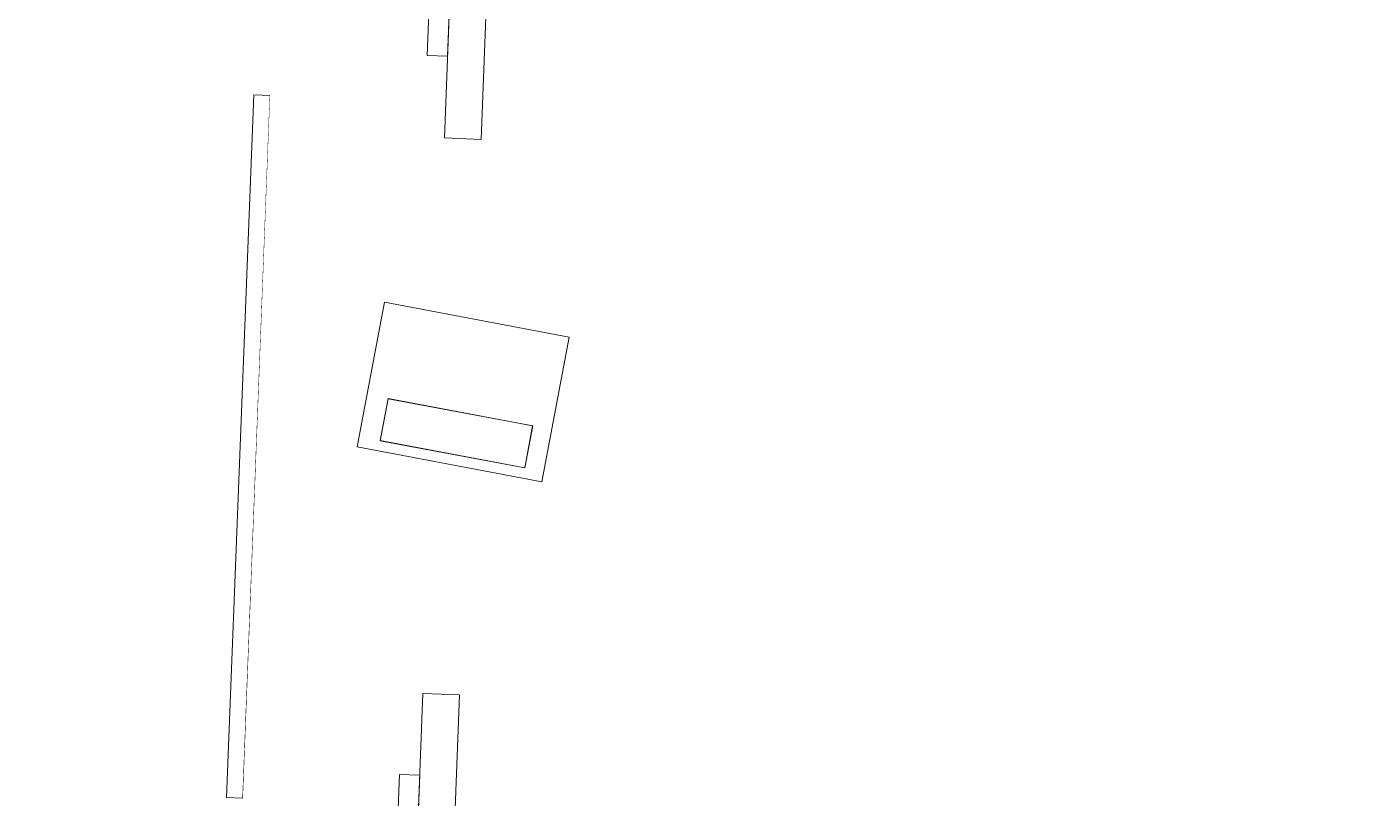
# Model space of a CAD drawing. Header units: millimetres. Extents: x 17924 to 83548, y -4690 to 56252.
# Drawn here: x 68599 to 70242, y 40383 to 41326 of the extents above; entities that cross this region are included whole.
import ezdxf

# ---------------------------------------------------------------- set-up
doc = ezdxf.new("R2010")
doc.units = ezdxf.units.MM
doc.header["$MEASUREMENT"] = 0
for name, color, linetype, lineweight in [('FURN-FILE', 211, 'Continuous', 0), ('FURN-STOR', 213, 'Continuous', 0), ('FURN-WKST', 42, 'Continuous', 13), ('FURN-WKST-SCRN', 92, 'Continuous', 13)]:
    doc.layers.add(name, color=color, linetype=linetype, lineweight=lineweight)

# ---------------------------------------------------------------- blocks, each defined once
blk = doc.blocks.new('*U1015')
at = {"color": 0, "linetype": 'ByBlock', "lineweight": -2}
blk.add_wipeout([(-903.1903323073348, -65.17210588034504), (-887.7446711557859, 334.5295723142335), (910.9133117798704, 265.02357953247724), (895.4676506283362, -134.67809866204323)], dxfattribs=at)
at = {"color": 0, "linetype": 'ByBlock', "lineweight": -2, "extrusion": (0, 0, -1), "flags": 128}
blk.add_lwpolyline([(-30.7973405862067, 279.0191949113578), (-31.56962920155638, 299.0042786063132), (-890.9282280848856, 265.7958681477903), (-890.1559394695869, 245.8107844528131), (-30.7973405862067, 279.0191949113578)], close=True, dxfattribs=at)
blk = doc.blocks.new('*U1101')
at = {"color": 0, "linetype": 'ByBlock', "lineweight": -2, "flags": 128}
for points in [[(3.63787523531937, 105.9297435535191), (229.6395514689648, 63.21836622041883), (196.2132561647013, -113.6525108320275), (-29.78842006887135, -70.94113349886902), (3.63787523531937, 105.9297435535191)], [(-1.817887515906477, -63.1379952010393), (175.125294563084, -96.57795521485968), (184.7994481938949, -45.38843445453676), (7.856266114846221, -11.94847444069455), (-1.817887515906477, -63.1379952010393)], [(-1.579579557277611, -63.57354827160452), (175.4262480723846, -96.68030883687607), (185.0040073696728, -45.47266476890218), (7.99817974002508, -12.36590420374705), (-1.579579557277611, -63.57354827160452)]]:
    blk.add_lwpolyline(points, close=True, dxfattribs=at)
blk = doc.blocks.new('*U1105')
at = {"color": 0, "linetype": 'ByBlock', "lineweight": -2}
for p, q in [((-77.35046026018972, 248.9608467578146), (-77.92972024992923, 233.9718910320953)), ((7.036208975507179, 245.6996575158992), (-77.35046026018972, 248.9608467578146)), ((6.45694898570946, 230.7107017901653), (-77.92972024992923, 233.9718910320953)), ((-95.500561956811, -220.6919439464909), (-96.07982194657961, -235.6808996721666)), ((-11.1138927211432, -223.9531331883554), (-95.500561956811, -220.6919439464909)), ((-11.69315271091182, -238.9420889140238), (-96.07982194657961, -235.6808996721666))]:
    blk.add_line(p, q, dxfattribs=at)
at = {"color": 0, "linetype": 'ByBlock', "lineweight": -2, "extrusion": (0, 0, -1), "flags": 128}
for points in [[(-80.38760173230548, 460.5289075269029), (-63.00983924708271, 10.86119856242294), (-107.9767064242333, 9.12341859305161), (-125.3544689094851, 458.7911275575389), (-80.38760173230548, 460.5289075269029)], [(-76.52588704129448, 360.6030174418338), (-66.87155390752014, 110.7870886486926), (-41.88996103138197, 111.7525219649979), (-51.54429416518542, 361.5684507581464), (-76.52588704129448, 360.6030174418338)], [(103.4398813457665, 291.2290568659446), (37.70445010518597, 288.6886593941963), (41.46800191511284, 191.3028353341288), (107.2034331556788, 193.8432328058552), (103.4398813457665, 291.2290568659446)], [(-47.19984427111922, 249.1512827838087), (-46.23441092544817, 224.1696899393282), (-6.263862322433852, 225.7143832149668), (-7.229295638739131, 250.695976091054), (-47.19984427111922, 249.1512827838087)], [(-62.23750003564055, -9.123883177286189), (-44.85973755040322, -458.7915921418098), (-89.82660472746647, -460.5293721111593), (-107.2043672130385, -10.86166314670845), (-62.23750003564055, -9.123883177286189)], [(-58.37578534468776, -109.0497732624353), (-48.72145221086976, -358.8657020555329), (-23.73985933477525, -357.9002687391985), (-33.39419246853504, -108.0843399460937), (-58.37578534468776, -109.0497732624353)], [(121.5899830423878, -178.4237338383464), (55.85455180180725, -180.9641313100365), (59.61810361177777, -278.3499553701186), (125.3535348523728, -275.8095578984285), (121.5899830423878, -178.4237338383464)], [(-29.04974257448339, -220.5015079204386), (-28.08430922881234, -245.4831007648972), (11.88623937417287, -243.9384074892441), (10.92080605786759, -218.9568146131205), (-29.04974257448339, -220.5015079204386)]]:
    blk.add_lwpolyline(points, close=True, dxfattribs=at)
blk = doc.blocks.new('wrk_101')
at = {"layer": 'FURN-FILE', "color": 0, "linetype": 'Continuous', "lineweight": 0, "extrusion": (0, 0, -1), "rotation": 92.21292925001441}
blk.add_blockref('*U1101', (-1426.936658187202, 150.2067273224529), dxfattribs=at)
at = {"layer": 'FURN-FILE', "color": 0, "linetype": 'Continuous', "lineweight": 0, "rotation": 92.21320400544748}
blk.add_blockref('*U1105', (599.7811701461978, 152.5824639066705), dxfattribs=at)
at = {"color": 0, "linetype": 'Continuous', "lineweight": 0}
blk.add_wipeout([(1699.9984720042921, 1350.0019241405826), (1249.998472004554, 1350.0014148090413), (1249.9991511132757, 750.0014148093906), (1699.9991511130065, 750.0019241409609)], dxfattribs=at).dxf.layer = 'FURN-FILE'
at = {"color": 0}
blk.add_wipeout([(1249.998472004554, 1350.0014148090413), (1699.9991511130138, 1350.0014148090268), (1699.9991511130065, 750.0019241409609), (1249.998472004554, 750.0019241409464)], dxfattribs=at).dxf.layer = 'FURN-STOR'
blk = doc.blocks.new('*U1117')
at = {"color": 0, "linetype": 'ByBlock', "lineweight": -2}
for p, q in [((-77.35046026020427, 248.9608467578291), (-77.92972024994378, 233.9718910321026)), ((7.036208975492627, 245.6996575158992), (-77.35046026020427, 248.9608467578291)), ((6.456948985680356, 230.7107017901726), (-77.92972024994378, 233.9718910321026)), ((-95.50056195682555, -220.6919439464837), (-96.07982194660872, -235.6808996721666)), ((-11.11389272115775, -223.9531331883481), (-95.50056195682555, -220.6919439464837)), ((-11.69315271092637, -238.9420889140165), (-96.07982194660872, -235.6808996721666))]:
    blk.add_line(p, q, dxfattribs=at)
at = {"color": 0, "linetype": 'ByBlock', "lineweight": -2, "extrusion": (0, 0, -1), "flags": 128}
for points in [[(-80.38760173229093, 460.5289075269029), (-63.00983924706816, 10.86119856243022), (-107.9767064242042, 9.12341859305161), (-125.3544689094706, 458.7911275575461), (-80.38760173229093, 460.5289075269029)], [(-76.52588704126538, 360.6030174418411), (-66.87155390747648, 110.7870886486999), (-41.88996103135287, 111.7525219650124), (-51.54429416517087, 361.5684507581536), (-76.52588704126538, 360.6030174418411)], [(103.439881345781, 291.2290568659519), (37.70445010520052, 288.6886593942108), (41.46800191514194, 191.3028353341288), (107.2034331557079, 193.8432328058698), (103.439881345781, 291.2290568659519)], [(-47.19984427110467, 249.1512827838233), (-46.23441092543362, 224.1696899393428), (-6.263862322404748, 225.7143832149741), (-7.229295638724579, 250.6959760910686), (-47.19984427110467, 249.1512827838233)], [(-62.237500035626, -9.123883177278913), (-44.85973755037412, -458.7915921418025), (-89.82660472745192, -460.529372111152), (-107.2043672130094, -10.86166314670118), (-62.237500035626, -9.123883177278913)], [(-58.37578534465865, -109.0497732624281), (-48.7214522108552, -358.8657020555183), (-23.73985933474614, -357.9002687391912), (-33.39419246849138, -108.0843399460864), (-58.37578534465865, -109.0497732624281)], [(121.5899830424241, -178.4237338383464), (55.85455180183635, -180.9641313100292), (59.61810361179232, -278.3499553701186), (125.3535348523874, -275.8095578984285), (121.5899830424241, -178.4237338383464)], [(-29.04974257443973, -220.501507920424), (-28.08430922876869, -245.4831007648972), (11.88623937420198, -243.9384074892369), (10.92080605788215, -218.9568146131132), (-29.04974257443973, -220.501507920424)]]:
    blk.add_lwpolyline(points, close=True, dxfattribs=at)
blk = doc.blocks.new('wrk_103')
at = {"layer": 'FURN-FILE', "color": 0, "linetype": 'Continuous', "lineweight": 0, "rotation": 92.21320400544748}
blk.add_blockref('*U1117', (599.7811701461978, 152.5824639066996), dxfattribs=at)

msp = doc.modelspace()

# ---------------------------------------------------------------- block references
at = {"layer": 'FURN-WKST-SCRN', "extrusion": (0, 0, -1), "rotation": 94.42598820024449}
msp.add_blockref('*U1015', (-68562.44927690066, 40374.3642428896), dxfattribs=at)

# ---------------------------------------------------------------- next in the draw order: wipeouts: each hides what was drawn before it
msp.add_wipeout([(69646.4194455918, 41233.14699932952), (69553.74132796022, 38834.93380770317), (68804.30072994047, 38863.89567987686), (68896.97884757206, 41262.108871503246)]).dxf.layer = 'FURN-WKST'

# ---------------------------------------------------------------- next in the draw order: block references
at = {"layer": 'FURN-FILE', "linetype": 'Continuous', "lineweight": 0, "extrusion": (0, 0, -1), "rotation": 92.21313915533948}
msp.add_blockref('wrk_101', (-68827.4754976407, 39463.45317295791), dxfattribs=at)

# ---------------------------------------------------------------- next in the draw order: wipeouts: each hides what was drawn before it
at = {"color": 1}
msp.add_wipeout([(69646.4194455918, 41233.14699932948), (69704.3430718545, 42732.0251397143), (68954.90247383475, 42760.98701188797), (68896.97884757206, 41262.10887150318)], dxfattribs=at).dxf.layer = 'FURN-WKST'

# ---------------------------------------------------------------- next in the draw order: block references
at = {"layer": 'FURN-FILE', "color": 1, "linetype": 'Continuous', "lineweight": 0, "extrusion": (0, 0, -1), "rotation": 92.21313915533948}
msp.add_blockref('wrk_103', (-68889.26260527306, 41062.25971326553), dxfattribs=at)

doc.saveas('drawing.dxf')
